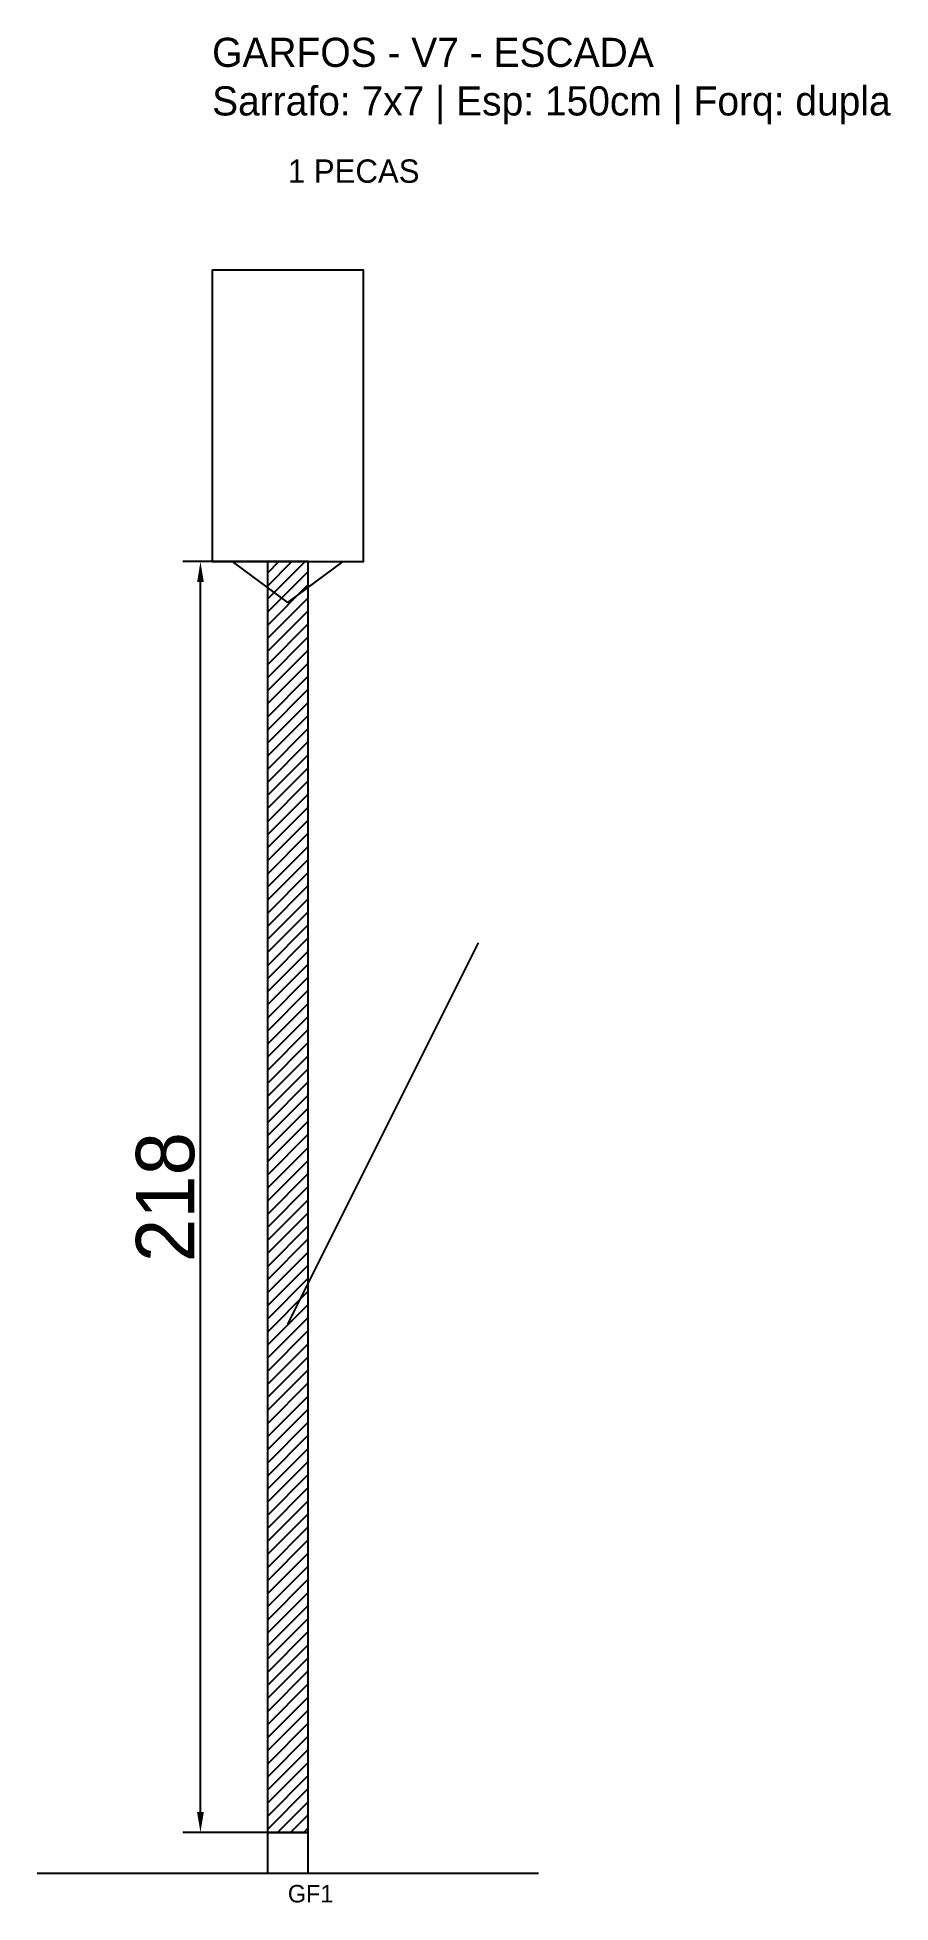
# Model space of a CAD drawing. Header units: metres. Extents: x -30 to 116, y -12 to 308.
import ezdxf

# ---------------------------------------------------------------- set-up
doc = ezdxf.new("R2010")
doc.units = ezdxf.units.M
for name, color, linetype in [('BARRA_ANCORAGEM', 1, 'Continuous'), ('COTA', 241, 'Continuous'), ('GARFOS OK', 3, 'Continuous'), ('NOME DA VIGA', 6, 'Continuous'), ('SARR_7x7', 40, 'Continuous'), ('VIGAS', 3, 'Continuous')]:
    doc.layers.add(name, color=color, linetype=linetype)
doc.dimstyles.new('EZ DXF', dxfattribs={"dimtxt": 10, "dimasz": 3.5, "dimexe": 3, "dimexo": 1.5, "dimgap": 1, "dimtad": 1, "dimdec": 1, "dimdsep": 46, "dimcen": 2.5, "dimazin": 3, "dimtfac": 1, "dimtmove": 0, "dimatfit": 3})

msp = doc.modelspace()

# ---------------------------------------------------------------- hatches: boundary and pattern name
at = {"layer": 'COTA'}
h = msp.add_hatch(dxfattribs=at)
h.set_pattern_fill('ANSI31', scale=0.5)
h.paths.add_polyline_path([(9.5, 0), (16.5, 0), (16.5, 218), (9.5, 218)])

# ---------------------------------------------------------------- linework, layer by layer
at = {"layer": 'BARRA_ANCORAGEM'}
msp.add_line((13, 87.2), (45.7, 152.6), dxfattribs=at)
at = {"layer": 'GARFOS OK'}
for p, q in [((13, 211), (3.5, 218)), ((3.5, 218), (22.5, 218)), ((13, 211), (22.5, 218))]:
    msp.add_line(p, q, dxfattribs=at)
at = {"layer": 'GARFOS OK', "linetype": 'CONTINUOUS'}
msp.add_line((-30, -7), (56, -7), dxfattribs=at)
at = {"layer": 'GARFOS OK'}
msp.add_lwpolyline([(9.5, 0), (16.5, 0), (16.5, 218), (9.5, 218), (9.5, 0)], dxfattribs=at)
at = {"layer": 'SARR_7x7'}
msp.add_lwpolyline([(9.5, -7), (16.5, -7), (16.5, 0), (9.5, 0), (9.5, -7)], dxfattribs=at)
at = {"layer": 'VIGAS'}
msp.add_lwpolyline([(0, 218), (26, 218), (26, 268), (0, 268), (0, 218)], dxfattribs=at)

# ---------------------------------------------------------------- texts
at = {"layer": 'NOME DA VIGA'}
for s, height, p in [('1 PECAS', 4, (13, 283)), ('GF1', 3, (13, -12))]:
    msp.add_text(s, height=height, dxfattribs=at).set_placement(p)
at = {"layer": 'NOME DA VIGA', "insert": (0, 293), "char_height": 5, "attachment_point": 7}
msp.add_mtext('GARFOS - V7 - ESCADA\\PSarrafo: 7x7 | Esp: 150cm | Forq: dupla', dxfattribs=at)

# ---------------------------------------------------------------- dimensions: what is measured, and where the dimension line sits
at = {"layer": 'COTA'}
msp.add_linear_dim(base=(-2, 0), p1=(13, 0), p2=(13, 218), angle=90, dimstyle='EZ DXF', dxfattribs=at).render()

doc.saveas('drawing.dxf')
